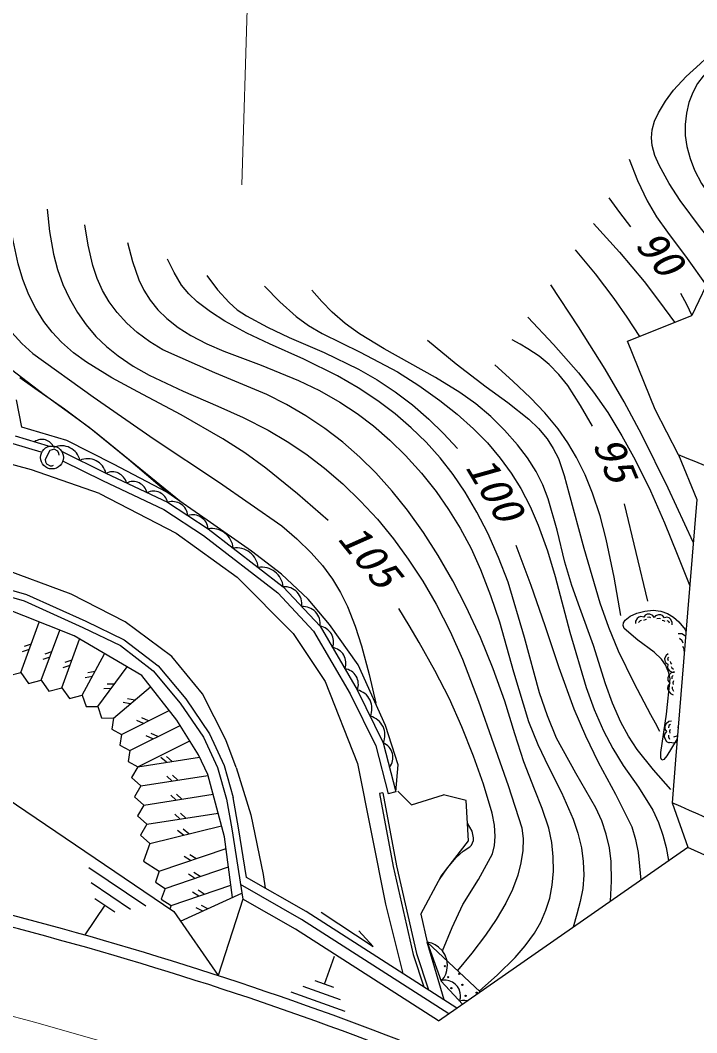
# Model space of a CAD drawing. Units: millimetres, scale not verified. Extents: x 40000 to 680000, y 20000 to 380000.
# Drawn here: x 92600 to 122069, y 310074 to 354217 of the extents above; entities that cross this region are included whole.
import ezdxf
from ezdxf.enums import TextEntityAlignment as Align

# ---------------------------------------------------------------- set-up
doc = ezdxf.new("R2010")
doc.units = ezdxf.units.MM
doc.header["$LTSCALE"] = 1000
doc.linetypes.add('CHAIN', pattern=[18.5, 12, -1.5, 3.5, -1.5])
for name, color, linetype, lineweight in [('M-BGD', 7, 'Continuous', 25), ('M-BMK', 2, 'CHAIN', 13), ('M-STR-HTXT', 7, 'Continuous', 13)]:
    doc.layers.add(name, color=color, linetype=linetype, lineweight=lineweight)
doc.styles.add('ＭＳ ゴシック', font='')
doc.styles.get('ＭＳ ゴシック').set_extended_font_data('MS Gothic')

msp = doc.modelspace()

# ---------------------------------------------------------------- linework, layer by layer
at = {"layer": 'M-BGD'}
for p, q in [((124742, 347450), (121862, 341352)), ((119053, 340226), (121862, 341352)), ((120259, 337243), (119053, 340226)), ((93234, 338164), (92578, 338624)), ((94527, 337259), (93234, 338164)), ((92671, 336475), (92438, 337669)), ((95808, 336299), (94527, 337259)), ((121281, 335268), (120259, 337243)), ((94635, 335895), (92671, 336475)), ((92378, 336093), (93819, 335664)), ((99608, 333206), (95808, 336299)), ((92278, 335758), (93500, 335394)), ((93982, 335495), (93891, 335453)), ((94081, 335510), (93982, 335495)), ((94239, 335424), (94081, 335510)), ((96663, 334860), (94635, 335895)), ((93891, 335453), (93682, 335066)), ((93682, 335066), (93697, 334967)), ((94281, 335333), (94239, 335424)), ((94288, 335261), (94281, 335333)), ((94402, 335423), (96332, 334464)), ((121281, 335268), (122069, 333330)), ((93089, 334615), (91849, 334953)), ((96053, 333583), (93089, 334615)), ((93697, 334967), (93738, 334876)), ((93738, 334876), (93897, 334791)), ((93897, 334791), (93986, 334788)), ((93986, 334788), (94050, 334822)), ((94470, 334999), (96180, 334149)), ((98984, 333638), (96663, 334860)), ((96332, 334464), (99020, 333200)), ((96180, 334149), (98849, 332894)), ((96053, 333583), (99394, 331853)), ((100736, 332424), (98984, 333638)), ((122069, 333330), (121666, 328380)), ((98849, 332894), (100582, 331759)), ((99020, 333200), (100786, 332044)), ((102674, 331066), (100736, 332424)), ((100786, 332044), (104055, 329516)), ((99394, 331853), (102055, 329938)), ((100582, 331759), (103819, 329256)), ((103983, 330068), (102674, 331066)), ((94821, 329190), (91528, 330408)), ((102055, 329938), (104485, 327475)), ((105136, 328977), (103983, 330068)), ((91544, 329567), (92875, 329183)), ((104055, 329516), (105660, 327796)), ((94947, 327376), (90882, 328980)), ((91462, 329278), (92771, 328901)), ((92771, 328901), (95324, 327749)), ((92875, 329183), (95451, 328021)), ((97168, 327988), (94821, 329190)), ((103819, 329256), (105377, 327586)), ((106066, 327868), (105136, 328977)), ((119462, 328366), (119808, 328459)), ((119808, 328459), (120164, 328494)), ((120164, 328494), (120499, 328455)), ((120499, 328455), (120791, 328353)), ((95451, 328021), (97130, 327210)), ((99196, 326479), (97168, 327988)), ((118876, 327949), (118951, 328067)), ((118951, 328067), (119163, 328231)), ((119163, 328231), (119462, 328366)), ((119408, 328021), (119407, 327914)), ((119479, 328134), (119408, 328021)), ((119549, 328192), (119479, 328134)), ((119601, 328030), (119536, 327956)), ((119630, 328218), (119549, 328192)), ((119666, 328051), (119601, 328030)), ((119764, 328190), (119630, 328218)), ((119817, 328082), (119757, 328045)), ((119824, 328281), (119764, 328190)), ((119887, 328087), (119817, 328082)), ((119916, 328328), (119824, 328281)), ((120023, 328327), (119916, 328328)), ((120012, 328198), (119931, 328172)), ((120076, 328165), (120012, 328198)), ((120152, 328261), (120023, 328327)), ((120215, 328175), (120152, 328261)), ((120280, 328258), (120210, 328177)), ((120407, 328298), (120280, 328258)), ((120433, 328140), (120335, 328125)), ((120498, 328297), (120407, 328298)), ((120496, 328114), (120433, 328140)), ((120577, 328265), (120498, 328297)), ((120631, 328040), (120562, 328050)), ((120661, 328157), (120577, 328265)), ((120688, 327999), (120631, 328040)), ((120765, 328187), (120661, 328157)), ((120866, 328164), (120765, 328187)), ((120855, 328003), (120776, 328035)), ((120791, 328353), (121054, 328194)), ((120883, 327937), (120855, 328003)), ((120948, 328094), (120866, 328164)), ((121003, 327961), (120948, 328094)), ((121054, 328194), (121289, 327987)), ((121666, 328380), (121144, 321971)), ((121289, 327987), (121558, 327651)), ((92621, 325778), (93430, 327975)), ((93514, 325448), (94316, 327625)), ((95324, 327749), (96971, 326953)), ((105377, 327586), (106974, 324856)), ((105660, 327796), (107283, 325022)), ((107316, 326112), (106066, 327868)), ((118863, 327823), (118873, 327942)), ((118912, 327702), (118863, 327823)), ((119508, 327185), (118912, 327702)), ((120996, 327853), (121003, 327961)), ((121558, 327651), (121601, 327575)), ((94408, 325119), (95187, 327235)), ((97894, 325648), (94947, 327376)), ((97130, 327210), (98600, 326072)), ((104485, 327475), (105880, 325391)), ((120218, 326667), (119508, 327185)), ((121425, 327468), (121254, 327471)), ((121438, 327161), (121320, 327265)), ((121584, 327367), (121425, 327468)), ((121471, 327058), (121438, 327161)), ((92991, 326782), (92687, 326681)), ((93077, 327017), (92774, 326916)), ((93967, 326678), (93663, 326576)), ((96971, 326953), (98391, 325855)), ((120529, 326358), (120218, 326667)), ((121519, 326818), (121460, 326913)), ((121526, 326707), (121519, 326818)), ((93881, 326443), (93577, 326342)), ((94849, 326318), (94546, 326217)), ((95301, 324790), (96274, 326598)), ((100536, 324846), (99196, 326479)), ((120706, 326111), (120529, 326358)), ((120734, 326525), (120672, 326395)), ((120672, 326395), (120674, 326287)), ((120674, 326287), (120725, 326197)), ((120818, 326591), (120734, 326525)), ((120832, 326452), (120801, 326387)), ((120801, 326387), (120830, 326307)), ((120917, 326266), (120924, 326196)), ((92059, 325630), (92621, 325778)), ((92621, 325778), (92952, 325300)), ((94763, 326084), (94459, 325982)), ((95859, 325826), (95544, 325769)), ((95981, 324291), (97255, 326023)), ((98391, 325855), (99567, 324449)), ((98600, 326072), (99807, 324630)), ((108515, 323466), (107316, 326112)), ((120853, 325769), (120706, 326111)), ((120725, 326197), (120817, 326140)), ((120817, 326140), (120794, 326005)), ((120794, 326005), (120822, 325925)), ((120822, 325925), (120883, 325856)), ((120976, 325778), (120849, 325665)), ((120883, 325856), (120997, 325789)), ((120924, 326196), (120963, 326138)), ((120959, 326046), (120982, 325982)), ((121098, 325812), (120976, 325778)), ((120982, 325982), (121059, 325919)), ((120997, 325789), (121105, 325791)), ((92952, 325300), (93514, 325448)), ((93514, 325448), (93846, 324971)), ((95740, 325606), (95425, 325549)), ((99425, 323695), (97894, 325648)), ((105880, 325391), (107290, 321812)), ((120750, 323959), (120907, 325498)), ((120849, 325665), (120803, 325547)), ((120803, 325547), (120817, 325426)), ((120817, 325426), (120891, 325322)), ((120907, 325498), (120853, 325769)), ((120986, 325597), (120981, 325497)), ((121049, 325654), (120986, 325597)), ((121056, 325413), (121032, 325334)), ((93846, 324971), (94408, 325119)), ((94408, 325119), (94739, 324642)), ((96559, 325076), (96239, 325063)), ((96707, 325278), (96387, 325265)), ((96660, 323791), (98280, 325156)), ((107283, 325022), (108416, 322712)), ((120804, 325186), (120799, 325086)), ((120799, 325086), (120833, 324984)), ((120891, 325322), (120804, 325186)), ((120833, 324984), (120927, 324859)), ((121003, 325156), (120998, 325076)), ((120998, 325076), (121053, 324973)), ((121032, 325334), (121048, 325253)), ((94739, 324642), (95301, 324790)), ((95301, 324790), (95466, 324303)), ((97393, 324409), (97079, 324471)), ((97584, 324570), (97270, 324632)), ((99807, 324630), (100850, 323099)), ((101556, 322839), (100536, 324846)), ((106974, 324856), (108086, 322590)), ((120927, 324859), (121045, 324813)), ((95466, 324303), (95981, 324291)), ((95981, 324291), (96145, 323803)), ((97014, 323084), (99089, 324123)), ((99567, 324449), (100583, 322957)), ((96145, 323803), (96660, 323791)), ((96660, 323791), (96589, 323314)), ((97962, 323559), (97671, 323693)), ((98186, 323671), (97895, 323805)), ((100360, 322195), (99425, 323695)), ((120512, 322286), (120750, 323959)), ((120857, 323640), (120731, 323540)), ((120975, 323665), (120857, 323640)), ((96589, 323314), (97014, 323084)), ((97368, 322377), (99561, 323476)), ((109067, 321749), (108515, 323466)), ((120750, 323213), (120660, 323089)), ((120731, 323540), (120680, 323431)), ((120680, 323431), (120686, 323316)), ((120686, 323316), (120750, 323213)), ((120856, 323468), (120845, 323374)), ((120920, 323518), (120856, 323468)), ((120912, 323290), (120885, 323216)), ((120885, 323216), (120895, 323139)), ((121236, 323385), (121262, 323416)), ((97014, 323084), (96943, 322607)), ((97721, 321670), (99982, 322802)), ((98375, 322882), (98084, 323016)), ((98599, 322994), (98308, 323128)), ((100583, 322957), (101187, 321635)), ((100850, 323099), (101475, 321719)), ((102007, 321632), (101556, 322839)), ((108416, 322712), (108961, 320578)), ((120660, 323089), (120649, 322995)), ((120649, 322995), (120676, 322896)), ((120676, 322896), (120757, 322772)), ((120757, 322772), (120866, 322721)), ((121219, 322894), (120773, 322141)), ((120846, 323049), (120837, 322973)), ((120837, 322973), (120883, 322872)), ((120868, 322742), (121100, 322708)), ((121068, 322973), (121217, 323021)), ((121100, 322708), (121207, 322743)), ((121217, 323021), (121232, 323051)), ((96943, 322607), (97368, 322377)), ((97368, 322377), (97297, 321900)), ((108086, 322590), (108621, 320492)), ((120512, 322062), (120512, 322286)), ((97297, 321900), (97721, 321670)), ((97721, 321670), (100409, 322090)), ((98966, 321865), (98730, 322081)), ((99214, 321903), (98977, 322120)), ((100765, 321331), (100360, 322195)), ((107290, 321812), (108517, 315682)), ((120555, 321955), (120512, 322062)), ((120639, 321983), (120555, 321955)), ((120773, 322141), (120639, 321983)), ((121144, 321971), (120992, 320102)), ((97721, 321670), (97452, 321201)), ((101187, 321635), (101588, 320262)), ((101475, 321719), (101881, 320330)), ((101475, 321719), (101881, 320330)), ((102007, 321632), (102645, 319569)), ((108961, 320578), (109067, 321749)), ((97452, 321201), (97852, 320835)), ((97852, 320835), (100776, 321292)), ((99215, 321048), (98979, 321264)), ((99462, 321087), (99226, 321303)), ((101496, 318610), (100765, 321331)), ((97852, 320835), (97583, 320365)), ((108399, 320538), (108251, 320510)), ((108251, 320510), (108843, 317321)), ((108399, 320538), (108990, 317351)), ((108961, 320578), (108621, 320492)), ((109650, 320017), (109054, 320604)), ((91987, 320311), (99286, 315367)), ((97583, 320365), (97982, 320000)), ((97982, 320000), (100996, 320470)), ((99390, 320220), (99154, 320436)), ((99637, 320258), (99401, 320475)), ((101588, 320262), (101812, 318965)), ((102108, 319014), (101881, 320330)), ((109650, 320017), (111036, 320450)), ((112030, 320197), (111036, 320450)), ((112124, 318445), (112030, 320197)), ((120992, 320102), (121677, 318158)), ((97982, 320000), (97713, 319530)), ((98112, 319165), (101217, 319649)), ((99566, 319392), (99330, 319608)), ((99813, 319430), (99577, 319646)), ((97713, 319530), (98112, 319165)), ((98112, 319165), (97844, 318695)), ((102645, 319569), (103183, 316969)), ((112284, 318869), (112083, 319214)), ((98243, 318329), (101364, 319101)), ((99706, 318691), (99452, 318886)), ((99949, 318751), (99695, 318946)), ((101812, 318965), (102293, 315899)), ((102448, 316846), (102108, 319014)), ((112350, 318577), (112284, 318869)), ((97844, 318695), (98243, 318329)), ((98243, 318329), (97966, 317559)), ((101852, 315971), (101496, 318610)), ((110933, 316894), (112124, 318445)), ((112264, 318257), (112339, 318449)), ((112339, 318449), (112350, 318577)), ((98657, 317119), (101563, 318113)), ((100252, 317665), (99982, 317836)), ((110824, 310592), (121677, 318158)), ((111594, 317721), (111891, 317984)), ((111891, 317984), (112191, 318180)), ((112191, 318180), (112264, 318257)), ((97966, 317559), (98657, 317119)), ((100015, 317584), (99745, 317756)), ((111207, 317258), (111594, 317721)), ((95591, 317280), (98063, 315606)), ((98657, 317119), (98485, 316642)), ((98913, 316370), (101671, 317313)), ((100197, 316809), (99927, 316981)), ((100434, 316890), (100164, 317062)), ((103183, 316969), (103274, 316375)), ((108843, 317321), (109718, 313484)), ((108990, 317351), (109863, 313524)), ((110856, 316751), (111207, 317258)), ((97396, 315451), (95688, 316608)), ((98485, 316642), (98913, 316370)), ((99170, 315620), (101779, 316513)), ((104853, 315014), (102194, 316531)), ((105060, 315356), (102448, 316846)), ((110055, 315251), (110933, 316894)), ((98913, 316370), (98742, 315892)), ((99580, 314941), (102253, 316153)), ((100379, 316034), (100109, 316206)), ((100616, 316115), (100346, 316287)), ((96280, 315636), (95406, 314344)), ((95846, 315930), (96715, 315342)), ((98742, 315892), (99170, 315620)), ((100775, 315483), (100490, 315628)), ((102293, 315899), (101218, 312563)), ((104594, 314586), (102293, 315899)), ((108517, 315682), (109268, 312659)), ((99170, 315620), (99119, 315481)), ((99286, 315367), (101218, 312563)), ((100548, 315379), (100262, 315524)), ((111623, 311149), (105060, 315356)), ((105714, 315332), (107976, 313831)), ((110055, 315251), (110326, 314027)), ((111268, 310902), (104853, 315014)), ((110824, 310592), (104594, 314586)), ((107976, 313831), (107342, 314524)), ((111060, 311511), (110326, 314027)), ((110326, 314027), (110935, 312323)), ((112629, 311851), (110326, 314027)), ((110535, 313977), (110329, 314018)), ((110673, 313911), (110535, 313977)), ((110823, 313812), (110673, 313911)), ((109718, 313484), (110180, 312074)), ((109863, 313524), (110380, 311946)), ((110997, 313645), (110823, 313812)), ((111104, 313454), (110997, 313645)), ((111176, 313251), (111104, 313454)), ((105853, 312190), (106289, 313414)), ((110587, 313132), (110619, 313141)), ((111215, 313035), (111176, 313251)), ((111186, 312795), (111215, 313035)), ((111068, 312485), (111133, 312623)), ((111133, 312623), (111186, 312795)), ((104914, 312106), (106533, 311530)), ((106265, 312043), (105440, 312337)), ((111058, 312366), (110921, 312338)), ((110935, 312323), (111068, 312485)), ((110935, 312323), (111866, 311318)), ((111160, 312362), (111058, 312366)), ((111278, 312341), (111160, 312362)), ((111428, 312284), (111278, 312341)), ((111544, 312195), (111428, 312284)), ((111642, 312089), (111544, 312195)), ((106752, 311007), (104408, 311842)), ((111722, 311968), (111642, 312089)), ((111767, 311813), (111722, 311968)), ((111780, 311694), (111767, 311813)), ((111776, 311592), (111780, 311694)), ((111737, 311457), (111776, 311592)), ((111868, 311485), (111737, 311457)), ((111966, 311481), (111868, 311485)), ((112079, 311461), (111966, 311481))]:
    msp.add_line(p, q, dxfattribs=at)
for points in [[(123131, 344039), (122227, 345168), (121352, 346360), (120872, 347098), (120428, 347893), (120248, 348323), (120131, 348757), (120096, 349096), (120123, 349442), (120230, 349819), (120398, 350185), (120707, 350694), (121064, 351164), (121612, 351759), (122213, 352322), (122470, 352549), (122736, 352780)], [(124908, 353036), (124133, 352807), (123399, 352527), (122998, 352316), (122627, 352052), (122350, 351780), (122107, 351455), (121895, 351064), (121730, 350630), (121618, 350164), (121563, 349678), (121571, 349195), (121639, 348714), (121778, 348196), (121977, 347687), (122280, 347099), (122635, 346541), (123147, 345862), (123686, 345215)], [(119130, 348158), (119492, 347236), (119908, 346343), (120320, 345651), (120791, 344979), (121650, 343831), (122480, 342661)], [(118235, 346472), (118704, 345838), (119178, 345207)], [(106018, 332413), (104674, 333577), (103299, 334690), (102381, 335355), (101430, 335968), (99605, 337009), (97727, 338011), (96592, 338634), (95490, 339309), (94924, 339721), (94391, 340183), (93984, 340616), (93620, 341090), (93275, 341644), (92977, 342239), (92711, 342913), (92504, 343604), (92285, 344618), (92123, 345655), (92096, 345853), (92067, 346061)], [(93776, 345985), (93879, 345001), (94042, 344018), (94218, 343351), (94454, 342700), (94741, 342081), (95087, 341480), (95467, 340938), (95895, 340434), (96352, 339989), (96858, 339581), (97512, 339139), (98209, 338743), (99692, 338042), (101201, 337396), (102313, 336897), (103406, 336340), (104232, 335857), (105035, 335317), (105860, 334685), (106648, 334005), (107424, 333254), (108156, 332461), (108854, 331609), (109504, 330721), (110135, 329758), (110719, 328755), (111323, 327573), (111872, 326366), (112567, 324532), (113210, 322665), (113861, 320848), (114455, 319009), (114502, 318522), (114489, 318020), (114413, 317483), (114276, 316950), (114042, 316323), (113752, 315720), (113337, 315006), (112872, 314323), (112273, 313548), (111641, 312784)], [(112584, 311893), (113387, 312597), (114158, 313352), (114597, 313862), (114995, 314417), (115275, 314902), (115499, 315413), (115663, 315947), (115772, 316509), (115826, 317120), (115819, 317744), (115754, 318372), (115629, 318987), (115342, 319847), (114996, 320695), (114544, 321892), (114150, 323107), (113704, 324536), (113202, 325946), (112643, 327303), (112029, 328639), (111445, 329776), (110809, 330885), (110168, 331886), (109475, 332856), (108803, 333691), (108085, 334487), (107386, 335175), (106645, 335819), (105865, 336417), (105042, 336972), (104204, 337464), (103338, 337904), (101072, 338843), (98810, 339848), (98238, 340198), (97697, 340600), (97239, 341015), (96816, 341479), (96474, 341940), (96185, 342431), (95948, 342964), (95763, 343529), (95560, 344407), (95406, 345305)], [(117577, 345357), (118699, 344110), (119774, 342825), (120446, 341943), (121100, 341047)], [(97275, 344524), (97494, 343698), (97768, 342903), (97984, 342448), (98257, 342013), (98598, 341597), (98989, 341217), (99484, 340827), (100024, 340479), (100728, 340111), (101463, 339795), (103098, 339185), (104717, 338517), (105633, 338068), (106519, 337567), (107270, 337076), (107995, 336530), (108703, 335911), (109380, 335239), (110072, 334470), (110713, 333665), (111260, 332891), (111762, 332075), (112236, 331185), (112656, 330268), (113090, 329140), (113471, 327982), (114081, 325804), (114747, 323650), (115154, 322646), (115616, 321663), (116178, 320544), (116687, 319393), (116894, 318775), (117046, 318129), (117125, 317541), (117146, 316942), (117101, 316367), (116997, 315799), (116852, 315238), (116687, 314679)], [(116771, 344206), (117641, 343164), (118463, 342086), (119023, 341270), (119572, 340434)], [(118319, 315817), (118362, 316677), (118345, 317546), (118267, 318140), (118129, 318726), (117929, 319314), (117669, 319886), (116795, 321385), (115967, 322924), (115570, 323892), (115226, 324889), (114573, 327308), (113861, 329715), (113440, 330796), (112962, 331856), (112496, 332765), (111978, 333646), (111461, 334409), (110896, 335137), (110286, 335816), (109634, 336453), (108926, 337059), (108173, 337624), (107313, 338190), (106415, 338708), (104953, 339437), (103454, 340116), (102471, 340581), (101505, 341105), (100886, 341499), (100302, 341944), (99940, 342288), (99627, 342670), (99297, 343214), (99007, 343800)], [(90991, 343280), (91296, 342390), (91664, 341502), (91922, 341041), (92236, 340605), (92666, 340129), (93141, 339692), (95772, 337796), (98438, 335950), (101233, 334087), (103996, 332172), (104650, 331614), (105270, 331004), (105759, 330443), (106199, 329846), (106551, 329267), (106855, 328651), (107189, 327806), (107466, 326938), (107799, 325692), (108095, 324439)], [(100725, 343083), (101190, 342471), (101695, 341906), (102052, 341594), (102452, 341325), (103365, 340833), (104316, 340389), (105837, 339729), (107341, 339009), (108148, 338544), (108934, 338021), (109685, 337449), (110405, 336824), (111041, 336199), (111644, 335544)], [(103233, 342623), (103903, 341943), (104616, 341306), (105161, 340912), (105750, 340562), (107407, 339749), (109032, 338884), (109968, 338291), (110883, 337640), (111632, 337048), (112343, 336409), (112947, 335790), (113511, 335125), (113982, 334478), (114403, 333800), (114811, 333011), (115166, 332197), (115565, 331086), (115907, 329959), (116547, 327540), (117247, 325126), (117601, 324170), (118011, 323235), (118407, 322472), (118861, 321730), (119533, 320774), (120158, 319780), (120404, 319247), (120595, 318694), (120732, 318145), (120846, 317579)], [(121917, 331458), (120828, 333811), (119683, 336144), (118909, 337586), (118079, 339008), (116913, 340858), (115708, 342687)], [(120934, 320686), (120180, 321542), (119479, 322427), (119096, 323004), (118760, 323619), (118403, 324437), (118098, 325285), (117565, 326957), (116979, 328596), (116625, 329579), (116327, 330585), (115993, 331983), (115603, 333358), (115366, 333959), (115069, 334546), (114696, 335141), (114266, 335710), (113700, 336348), (113093, 336941), (112444, 337487), (111754, 337987), (110682, 338649), (109565, 339268), (108450, 339885), (107378, 340548), (106760, 340996), (106182, 341489), (105731, 341948), (105306, 342448)], [(121361, 342319), (121618, 341840), (121862, 341352)], [(114714, 341266), (115833, 340079), (116913, 338847), (117575, 337996), (118190, 337109), (118812, 336098), (119387, 335048), (120049, 333694), (120661, 332301), (121220, 330936), (121763, 329562)], [(98984, 333638), (97313, 335070), (95599, 336460), (93635, 337882), (91703, 339356), (91059, 339979), (90452, 340652), (90386, 340727), (90314, 340809)], [(110336, 340270), (111582, 339241), (112890, 338241), (113844, 337556), (114749, 336831), (115176, 336416), (115552, 335966), (115822, 335551), (116041, 335104), (116298, 334371), (116503, 333608), (117148, 331201), (117850, 328818), (118220, 327761), (118650, 326719), (119323, 325327), (120052, 323955), (120252, 323588), (120453, 323222)], [(117528, 336515), (117009, 337424), (116447, 338288), (116066, 338770), (115644, 339209), (115204, 339569), (114716, 339891), (114378, 340088), (114026, 340284)], [(118766, 328272), (118478, 329930), (118127, 331593), (117856, 332605), (117527, 333602), (117207, 334394), (116833, 335156), (116454, 335797), (116026, 336403), (115448, 337097), (114821, 337756), (114056, 338487), (113268, 339201)], [(119946, 328896), (119435, 331013), (118921, 333139)], [(114187, 331336), (114849, 329595), (115457, 327826), (116057, 326000), (116715, 324189), (117218, 323017), (117777, 321866), (118537, 320472), (119242, 319054), (119405, 318505), (119512, 317927), (119580, 317337), (119629, 316730)], [(110997, 313645), (111409, 314658), (111882, 315660), (112562, 316758), (113178, 317868), (113265, 318239), (113293, 318623), (113256, 319129), (113156, 319654), (112775, 320915), (112344, 322136), (111842, 323406), (111293, 324634), (110664, 325870), (109975, 327093), (109536, 327835), (109090, 328575)]]:
    msp.add_lwpolyline(points, dxfattribs=at)
for centre, radius in [((93980, 335155), 500), ((111098, 312979), 25), ((111719, 312641), 25), ((111239, 312499), 25), ((111860, 312161), 25), ((111380, 312020), 25), ((112001, 311682), 25), ((112481, 311823), 25)]:
    msp.add_circle(centre, radius, dxfattribs=at)
for centre, radius, start, end in [((93543, 335378), 564, 22.1177, 124.6818), ((94401, 334845), 818, 12.8668, 114.3077), ((95535, 334282), 818, 12.8668, 114.3077), ((53441, 165899), 182450, 64.08735, 68.17176), ((96611, 333894), 634, 13.5248, 116.0889), ((97507, 333473), 634, 13.5248, 116.0889), ((98403, 333051), 634, 13.5248, 116.0889), ((99230, 332557), 676, 5.5191, 108.0831), ((100113, 331979), 676, 5.5191, 108.0831), ((100939, 331116), 941, 5.2191, 99.3479), ((102028, 330273), 941, 5.2191, 99.3479), ((103118, 329430), 941, 5.2191, 99.3479), ((104112, 328764), 754, 351.7226, 94.2866), ((104914, 327904), 754, 351.7226, 94.2866), ((105560, 327117), 686, 339.0556, 81.6197), ((106101, 326192), 686, 339.0556, 81.6197), ((106642, 325267), 686, 339.0556, 81.6197), ((107082, 324207), 840, 336.1268, 76.1306), ((107648, 323052), 840, 336.1268, 76.1306), ((108125, 322069), 706, 323.0333, 65.5973), ((53441, 165899), 168350, 64.08735, 66.34346), ((53441, 165899), 166850, 64.08735, 65.85997), ((53441, 165899), 154250, 68.83911, 76.19208), ((53441, 165899), 153750, 68.83911, 76.19208)]:
    msp.add_arc(centre, radius, start, end, dxfattribs=at)
at = {"layer": 'M-BMK'}
msp.add_lwpolyline([(70002, 315490), (74899, 314544), (79804, 313581), (83811, 312771), (87815, 311900), (90546, 311243), (93273, 310525), (96072, 309725)], dxfattribs=at)
at = {"layer": 'M-STR-HTXT'}
msp.add_line((102251, 347046), (102790, 365038), dxfattribs=at)

# ---------------------------------------------------------------- texts
at = {"layer": 'M-BGD', "style": 'ＭＳ ゴシック', "oblique": 15, "width": 1.1}
for s, rotation, p in [('90', 309.885, (119018, 344160)), ('95', 292.785, (117152, 335596)), ('100', 300.685, (111621, 334540)), ('105', 308.885, (106073, 331363))]:
    msp.add_text(s, height=1320, rotation=rotation, dxfattribs=at).set_placement(p, align=Align.BOTTOM_LEFT)

doc.saveas('drawing.dxf')
